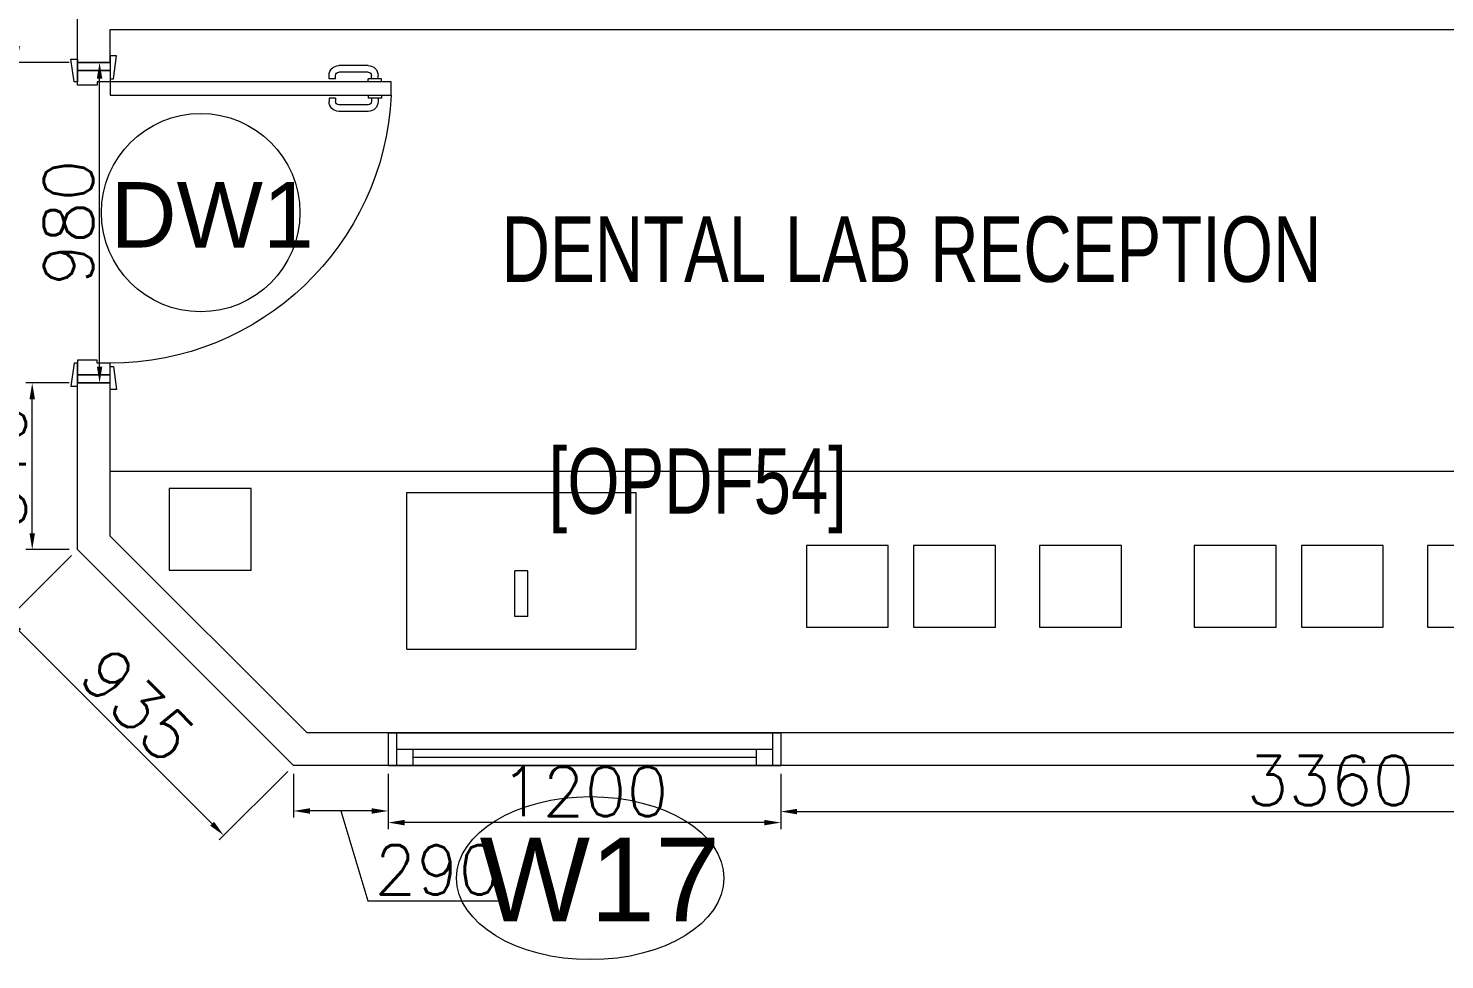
# Model space of a CAD drawing. Header units: millimetres. Extents: x -2143172 to 5255, y -610845 to 279739.
# Drawn here: x -1082367 to -1078038, y -583061 to -580214 of the extents above; entities that cross this region are included whole.
import ezdxf

# ---------------------------------------------------------------- set-up
doc = ezdxf.new("R2010")
doc.units = ezdxf.units.MM
doc.header["$LTSCALE"] = 30
doc.layers.get('0').update_dxf_attribs({"lineweight": 5})
doc.layers.get('Defpoints').update_dxf_attribs({"lineweight": 5})
for name, color, linetype, lineweight in [('72_EGR_BASE_TEXT', 7, 'Continuous', 5), ('Al Window tag', 5, 'Continuous', 5), ('Aluminum', 7, 'Continuous', 5), ('dims.', 152, 'Continuous', 5), ('DTAG', 20, 'Continuous', 9), ('LOADING', 163, 'Continuous', 5), ('Walls', 32, 'Continuous', 5)]:
    doc.layers.add(name, color=color, linetype=linetype, lineweight=lineweight)
doc.layers.add('Wooden Joinery', color=7, linetype='Continuous', lineweight=5, true_color=0x521300)
doc.styles.add('SIMPLEX', font='SIMPLEX.shx', dxfattribs={"height": 150})
doc.styles.add('TTLB-A0-JeddahDP$0$swis721', font='swiss.ttf')
doc.styles.add('X3G_ENTITY_9EC9', font='swisscl.ttf', dxfattribs={"height": 0.2})
doc.styles.add('X3G_ENTITY_9F38', font='swisscl.ttf', dxfattribs={"height": 0.2})
doc.dimstyles.new('Buk', dxfattribs={"dimtxt": 150, "dimasz": 50, "dimexe": 20, "dimexo": 25, "dimgap": 20, "dimtad": 1, "dimdec": 0, "dimrnd": 5, "dimdsep": 46, "dimtxsty": 'SIMPLEX', "dimcen": 0, "dimdle": 20, "dimclrd": 256, "dimclre": 256, "dimclrt": 256, "dimadec": 0, "dimazin": 0, "dimtfac": 0.0075, "dimtdec": 0, "dimtmove": 1, "dimatfit": 2, "dimldrblk": 'ARCHTICK', "dimfxl": 1, "dimtolj": 1, "dimtzin": 0, "dimlwd": -1, "dimlwe": -1, "dimarcsym": 0})

# ---------------------------------------------------------------- blocks, each defined once
blk = doc.blocks.new('*D310')
at = {"layer": 'Defpoints', "color": 0, "transparency": 16777216}
for p in [(-1080067.6, -582468.1, 0.1), (-1076707, -582468.1), (-1076707, -582608.6)]:
    blk.add_point(p, dxfattribs=at)
at = {"layer": 'dims.', "linetype": 'Continuous', "transparency": 16777216}
for p, q in [((-1080067.6, -582493.1), (-1080067.6, -582628.6)), ((-1076707, -582493.1), (-1076707, -582628.6))]:
    blk.add_line(p, q, dxfattribs=at)
at = {"layer": 'dims.', "transparency": 16777216}
blk.add_line((-1080017.6, -582608.6), (-1076757, -582608.6), dxfattribs=at)
for points in [[(-1080017.6, -582600.2), (-1080017.6, -582616.9), (-1080067.6, -582608.6)], [(-1076757, -582600.2), (-1076757, -582616.9), (-1076707, -582608.6)]]:
    blk.add_solid(points, dxfattribs=at)
at = {"layer": 'dims.', "transparency": 16777216, "insert": (-1078387.3, -582513.6), "char_height": 150, "attachment_point": 5, "style": 'SIMPLEX'}
blk.add_mtext('\\A1;3360', dxfattribs=at)
blk = doc.blocks.new('_ArchTick')
at = {"color": 0, "linetype": 'ByBlock', "const_width": 0.15}
blk.add_lwpolyline([(-0.5, -0.5), (0.5, 0.5)], dxfattribs=at)
blk = doc.blocks.new('*D311')
at = {"layer": 'Defpoints', "color": 0, "transparency": 16777216}
for p in [(-1081267.6, -582468.1, 0.1), (-1080067.6, -582468.1, 0.1), (-1081267.6, -582642.3)]:
    blk.add_point(p, dxfattribs=at)
at = {"layer": 'dims.', "linetype": 'Continuous', "transparency": 16777216}
for p, q in [((-1081267.6, -582493.1), (-1081267.6, -582662.3)), ((-1080067.6, -582493.1), (-1080067.6, -582662.3))]:
    blk.add_line(p, q, dxfattribs=at)
at = {"layer": 'dims.', "transparency": 16777216}
blk.add_line((-1080117.6, -582642.3), (-1081217.6, -582642.3), dxfattribs=at)
for points in [[(-1081217.6, -582634), (-1081217.6, -582650.7), (-1081267.6, -582642.3)], [(-1080117.6, -582634), (-1080117.6, -582650.7), (-1080067.6, -582642.3)]]:
    blk.add_solid(points, dxfattribs=at)
at = {"layer": 'dims.', "transparency": 16777216, "insert": (-1080667.6, -582547.3), "char_height": 150, "attachment_point": 5, "style": 'SIMPLEX'}
blk.add_mtext('\\A1;1200', dxfattribs=at)
blk = doc.blocks.new('*D312')
at = {"layer": 'Defpoints', "color": 0, "transparency": 16777216}
for p in [(-1081557, -582468.1, 0.1), (-1081267.6, -582468.1, 0.1), (-1081557, -582606.8)]:
    blk.add_point(p, dxfattribs=at)
at = {"layer": 'dims.', "linetype": 'Continuous', "transparency": 16777216}
for p, q in [((-1081557, -582493.1), (-1081557, -582626.8)), ((-1081267.6, -582493.1), (-1081267.6, -582626.8))]:
    blk.add_line(p, q, dxfattribs=at)
at = {"layer": 'dims.', "transparency": 16777216}
for p, q in [((-1081317.6, -582606.8), (-1081507, -582606.8)), ((-1081412.3, -582606.8), (-1081329.8, -582881.8)), ((-1081329.8, -582881.8), (-1080904.1, -582881.8))]:
    blk.add_line(p, q, dxfattribs=at)
for points in [[(-1081507, -582598.4), (-1081507, -582615.1), (-1081557, -582606.8)], [(-1081317.6, -582598.4), (-1081317.6, -582615.1), (-1081267.6, -582606.8)]]:
    blk.add_solid(points, dxfattribs=at)
at = {"layer": 'dims.', "transparency": 16777216, "insert": (-1081117, -582786.8), "char_height": 150, "attachment_point": 5, "style": 'SIMPLEX'}
blk.add_mtext('\\A1;290', dxfattribs=at)
blk = doc.blocks.new('*D313')
at = {"layer": 'Defpoints', "color": 0, "transparency": 16777216}
for p in [(-1082217.4, -581807.7, 0.1), (-1082430.6, -582020.9), (-1081557, -582468.1, 0.1)]:
    blk.add_point(p, dxfattribs=at)
at = {"layer": 'dims.', "linetype": 'Continuous', "transparency": 16777216}
for p, q in [((-1082235.1, -581825.4), (-1082444.7, -582035)), ((-1081574.7, -582485.8), (-1081784.3, -582695.4))]:
    blk.add_line(p, q, dxfattribs=at)
at = {"layer": 'dims.', "transparency": 16777216}
blk.add_line((-1081805.5, -582645.9), (-1082395.3, -582056.2), dxfattribs=at)
for points in [[(-1082389.4, -582050.3), (-1082401.1, -582062.1), (-1082430.6, -582020.9)], [(-1081799.6, -582640), (-1081811.4, -582651.8), (-1081770.2, -582681.3)]]:
    blk.add_solid(points, dxfattribs=at)
at = {"layer": 'dims.', "transparency": 16777216, "insert": (-1082033.2, -582283.9), "char_height": 150, "attachment_point": 5, "rotation": 315, "style": 'SIMPLEX'}
blk.add_mtext('\\A1;935', dxfattribs=at)
blk = doc.blocks.new('*D314')
at = {"layer": 'Defpoints', "color": 0, "transparency": 16777216}
for p in [(-1082355.5, -581298.1), (-1082217.4, -581298.1, 0.1), (-1082217.4, -581807.7, 0.1)]:
    blk.add_point(p, dxfattribs=at)
at = {"layer": 'dims.', "linetype": 'Continuous', "transparency": 16777216}
for p, q in [((-1082242.4, -581298.1), (-1082375.5, -581298.1)), ((-1082242.4, -581807.7), (-1082375.5, -581807.7))]:
    blk.add_line(p, q, dxfattribs=at)
at = {"layer": 'dims.', "transparency": 16777216}
blk.add_line((-1082355.5, -581757.7), (-1082355.5, -581348.1), dxfattribs=at)
for points in [[(-1082363.8, -581348.1), (-1082347.2, -581348.1), (-1082355.5, -581298.1)], [(-1082363.8, -581757.7), (-1082347.2, -581757.7), (-1082355.5, -581807.7)]]:
    blk.add_solid(points, dxfattribs=at)
at = {"layer": 'dims.', "transparency": 16777216, "insert": (-1082450.5, -581552.9), "char_height": 150, "attachment_point": 5, "rotation": 90, "style": 'SIMPLEX'}
blk.add_mtext('\\A1;510', dxfattribs=at)
blk = doc.blocks.new('*D315')
at = {"layer": 'Defpoints', "color": 0, "transparency": 16777216}
for p in [(-1082167.4, -580318.1, 0.1), (-1082149.7, -580318.1), (-1082167.4, -581298.1, 0.1)]:
    blk.add_point(p, dxfattribs=at)
at = {"layer": 'dims.', "linetype": 'Continuous', "transparency": 16777216}
for p, q in [((-1082142.4, -580318.1), (-1082129.7, -580318.1)), ((-1082142.4, -581298.1), (-1082129.7, -581298.1))]:
    blk.add_line(p, q, dxfattribs=at)
at = {"layer": 'dims.', "transparency": 16777216}
blk.add_line((-1082149.7, -581248.1), (-1082149.7, -580368.1), dxfattribs=at)
for points in [[(-1082158, -580368.1), (-1082141.3, -580368.1), (-1082149.7, -580318.1)], [(-1082158, -581248.1), (-1082141.3, -581248.1), (-1082149.7, -581298.1)]]:
    blk.add_solid(points, dxfattribs=at)
at = {"layer": 'dims.', "transparency": 16777216, "insert": (-1082244.7, -580808.1), "char_height": 150, "attachment_point": 5, "rotation": 90, "style": 'SIMPLEX'}
blk.add_mtext('\\A1;980', dxfattribs=at)
blk = doc.blocks.new('*D316')
at = {"layer": 'Defpoints', "color": 0, "transparency": 16777216}
for p in [(-1082401.3, -579478.1), (-1082217.4, -579478.1, 0.1), (-1082217.4, -580318.1, 0.1)]:
    blk.add_point(p, dxfattribs=at)
at = {"layer": 'dims.', "linetype": 'Continuous', "transparency": 16777216}
for p, q in [((-1082242.4, -579478.1), (-1082421.3, -579478.1)), ((-1082242.4, -580318.1), (-1082421.3, -580318.1))]:
    blk.add_line(p, q, dxfattribs=at)
at = {"layer": 'dims.', "transparency": 16777216}
blk.add_line((-1082401.3, -580268.1), (-1082401.3, -579528.1), dxfattribs=at)
for points in [[(-1082409.6, -579528.1), (-1082393, -579528.1), (-1082401.3, -579478.1)], [(-1082409.6, -580268.1), (-1082393, -580268.1), (-1082401.3, -580318.1)]]:
    blk.add_solid(points, dxfattribs=at)
at = {"layer": 'dims.', "transparency": 16777216, "insert": (-1082496.3, -579898.1), "char_height": 150, "attachment_point": 5, "rotation": 90, "style": 'SIMPLEX'}
blk.add_mtext('\\A1;840', dxfattribs=at)
blk = doc.blocks.new('A$C72370EFE')
at = {"layer": 'Wooden Joinery'}
for p, q in [((-0.01, -0.04), (-0.02, -0.04)), ((-0.01, -0.03), (-0.01, -0.07)), ((0, -0.03), (-0.01, -0.03)), ((0.04, -0.03), (0.05, -0.03)), ((0.05, -0.03), (0.05, -0.07)), ((0.05, -0.04), (0.06, -0.04)), ((-0.05, -0.07), (-0.05, -0.16)), ((-0.03, -0.07), (-0.03, -0.16)), ((-0.01, -0.06), (-0.02, -0.06)), ((0, -0.07), (-0.01, -0.07)), ((0.04, -0.07), (0.05, -0.07)), ((0.05, -0.06), (0.06, -0.06)), ((0.07, -0.07), (0.07, -0.16)), ((0.09, -0.07), (0.09, -0.16)), ((-0.01, -0.17), (-0.02, -0.17)), ((-0.01, -0.17), (-0.01, -0.19)), ((0.05, -0.17), (0.06, -0.17)), ((0.05, -0.17), (0.05, -0.19)), ((-0.01, -0.19), (-0.02, -0.19)), ((0.05, -0.19), (0.06, -0.19))]:
    blk.add_line(p, q, dxfattribs=at)
for centre, radius, start, end in [((-0.02, -0.07), 0.03, 90, 180), ((0.06, -0.07), 0.03, 0, 90), ((-0.02, -0.07), 0.01, 90, 180), ((0.06, -0.07), 0.01, 0, 90), ((-0.02, -0.16), 0.03, 180, 270), ((-0.02, -0.16), 0.01, 180, 270), ((0.06, -0.16), 0.01, 270, 0), ((0.06, -0.16), 0.03, 270, 0)]:
    blk.add_arc(centre, radius, start, end, dxfattribs=at)
blk = doc.blocks.new('A$C5DAD61B4')
at = {"layer": 'Wooden Joinery'}
for points in [[(80, 959.1), (80, 969.1), (10, 979.1), (10, 959.1)], [(940, 959.1), (940, 969.1), (1010, 979.1), (1010, 959.1)], [(70, 859.1), (70, 849.1), (0, 839.1), (0, 859.1)], [(120, 859.1), (120, 0), (80, 0), (80, 859.1)], [(950, 859.1), (950, 849.1), (1020, 839.1), (1020, 859.1)]]:
    blk.add_lwpolyline(points, close=True, dxfattribs=at)
for points in [[(45, 859.1), (45, 959.1), (20, 959.1), (20, 859.1), (45, 859.1)], [(45, 859.1), (80, 859.1), (80, 899.1), (90, 899.1), (90, 959.1), (45, 959.1), (45, 859.1)], [(975, 859.1), (940, 859.1), (940, 899.1), (930, 899.1), (930, 959.1), (975, 959.1), (975, 859.1)], [(975, 859.1), (975, 959.1), (1000, 959.1), (1000, 859.1), (975, 859.1)]]:
    blk.add_lwpolyline(points, dxfattribs=at)
blk.add_arc((80, 859.1), 860, 272.666, 0, dxfattribs=at)
at = {"layer": 'Wooden Joinery', "xscale": 999.9999999998854, "yscale": 999.9999999998854, "zscale": 999.9999999998854, "rotation": 180}
blk.add_blockref('A$C72370EFE', (120, 0), dxfattribs=at)
blk = doc.blocks.new('A$C37be4daf')
at = {"layer": 'Aluminum', "color": 5}
for p, q in [((1416, 598.2), (216, 598.2)), ((241, 498.2), (241, 598.2)), ((291, 548.2), (291, 598.2)), ((291, 573.2), (1341, 573.2)), ((1341, 548.2), (1341, 598.2)), ((1391, 498.2), (1391, 598.2)), ((1391, 548.2), (241, 548.2)), ((1416, 498.2), (216, 498.2))]:
    blk.add_line(p, q, dxfattribs=at)
at = {"layer": 'Walls'}
for p, q in [((216, 498.2), (216, 598.2)), ((1416, 498.2), (1416, 598.2))]:
    blk.add_line(p, q, dxfattribs=at)
blk = doc.blocks.new('A$C5CCD2EA3')
at = {"layer": 'Al Window tag'}
blk.add_ellipse((0, 0), major_axis=(408.6, 0), ratio=0.610025, dxfattribs=at)
at = {"layer": 'Al Window tag', "insert": (-338.2, 123.8, 0), "char_height": 256, "attachment_point": 1, "style": 'TTLB-A0-JeddahDP$0$swis721'}
blk.add_mtext_dynamic_manual_height_columns('W17', width=1569.457, gutter_width=9406.5, heights=[480.3], dxfattribs=at)
blk = doc.blocks.new('A$C164D1FF0')
at = {"layer": 'DTAG'}
blk.add_circle((0, 0), 303.3, dxfattribs=at)
at = {"layer": 'DTAG', "insert": (-275.2, 93.3), "char_height": 200, "width": 6547.939, "attachment_point": 1, "style": 'TTLB-A0-JeddahDP$0$swis721'}
blk.add_mtext('DW1', dxfattribs=at)
blk = doc.blocks.new('3-Wall-hung vitreous china basin -  Khroma - 327651xx0 - 327651000 White-4272088-4-Second Floor Level')
at = {"layer": 'LOADING'}
for p, q in [((475, 489.5), (-225, 489.5)), ((-225, 489.5), (-225, 10)), ((475, 10), (475, 489.5)), ((105, 250), (145, 250)), ((105, 110), (105, 250)), ((145, 110), (145, 250)), ((105, 110), (145, 110))]:
    blk.add_line(p, q, dxfattribs=at)

msp = doc.modelspace()

# ---------------------------------------------------------------- linework, layer by layer
at = {"layer": 'LOADING'}
for p, q in [((-1082117.4, -581568.1, 0.1), (-1075157, -581568.1, 0.1)), ((-1081210.6, -582112.2, 0), (-1080510.6, -582112.2, 0))]:
    msp.add_line(p, q, dxfattribs=at)
at = {"layer": 'LOADING', "elevation": 0}
for points in [[(-1081936.8, -581870.9), (-1081686.8, -581870.9), (-1081686.8, -581620.9), (-1081936.8, -581620.9)], [(-1079989.3, -582045.1), (-1079739.3, -582045.1), (-1079739.3, -581795.1), (-1079989.3, -581795.1)], [(-1079661.5, -582045.1), (-1079411.5, -582045.1), (-1079411.5, -581795.1), (-1079661.5, -581795.1)], [(-1079276.4, -582045.1), (-1079026.4, -582045.1), (-1079026.4, -581795.1), (-1079276.4, -581795.1)], [(-1078803.8, -582045.1), (-1078553.8, -582045.1), (-1078553.8, -581795.1), (-1078803.8, -581795.1)], [(-1078476, -582045.1), (-1078226, -582045.1), (-1078226, -581795.1), (-1078476, -581795.1)], [(-1078090.9, -582045.1), (-1077840.9, -582045.1), (-1077840.9, -581795.1), (-1078090.9, -581795.1)]]:
    msp.add_lwpolyline(points, close=True, dxfattribs=at)
at = {"layer": 'Walls'}
for p, q in [((-1082217.4, -580318.1, 0.2), (-1082217.4, -577628.1, 0.2)), ((-1082117.4, -580318.1, 0.2), (-1082117.4, -580218.1, 0.2)), ((-1082117.4, -580218.1, 0.2), (-1074357, -580218.1, 0.2)), ((-1082117.4, -580318.1, 0.2), (-1082217.4, -580318.1, 0.2)), ((-1082217.4, -581807.7, 0.2), (-1082217.4, -581298.1, 0.2)), ((-1082117.4, -581298.1, 0.2), (-1082217.4, -581298.1, 0.2)), ((-1082117.4, -581766.3, 0.2), (-1082117.4, -581298.1, 0.2)), ((-1082117.4, -581766.3, 0.2), (-1081515.6, -582368.1, 0.2)), ((-1082217.4, -581807.7, 0.2), (-1081557, -582468.1, 0.2)), ((-1074357, -582368.1, 0.2), (-1081515.6, -582368.1, 0.2)), ((-1074257, -582468.1, 0.2), (-1081557, -582468.1, 0.2))]:
    msp.add_line(p, q, dxfattribs=at)

# ---------------------------------------------------------------- block references
at = {"rotation": 180}
msp.add_blockref('A$C37be4daf', (-1079851.6, -581869.9, 0.2), dxfattribs=at)
at = {"layer": 'Al Window tag'}
msp.add_blockref('A$C5CCD2EA3', (-1080649.8, -582812.1, -0.2), dxfattribs=at)
at = {"layer": 'DTAG'}
msp.add_blockref('A$C164D1FF0', (-1081840.7, -580777.5, -0.1), dxfattribs=at)
at = {"layer": 'LOADING', "xscale": -1}
msp.add_blockref('3-Wall-hung vitreous china basin -  Khroma - 327651xx0 - 327651000 White-4272088-4-Second Floor Level', (-1080735.6, -582122.2, 0), dxfattribs=at)
at = {"layer": 'Wooden Joinery', "xscale": -1, "rotation": 90}
msp.add_blockref('A$C5DAD61B4', (-1081258.4, -580298.1, 0.2), dxfattribs=at)

# ---------------------------------------------------------------- texts
at = {"layer": '72_EGR_BASE_TEXT', "char_height": 200, "attachment_point": 2}
for s, insert, style in [('DENTAL LAB RECEPTION', (-1079668, -580789.3, 0.2), 'X3G_ENTITY_9EC9'), ('[OPDF54]', (-1080321.2, -581498, 0.2), 'X3G_ENTITY_9F38')]:
    msp.add_mtext(s, dxfattribs=dict(at, insert=insert, style=style))

# ---------------------------------------------------------------- dimensions: what is measured, and where the dimension line sits
at = {"layer": 'dims.'}
for base, p1, p2, picture, middle in [((-1082401.3, -579478.1, 0.1), (-1082217.4, -580318.1, 0.2), (-1082217.4, -579478.1, 0.2), '*D316', (-1082496.3, -579898.1, 0.1)), ((-1082149.7, -580318.1, 0.1), (-1082167.4, -581298.1, 0.2), (-1082167.4, -580318.1, 0.2), '*D315', (-1082244.7, -580808.1, 0.1)), ((-1082355.5, -581298.1, 0.1), (-1082217.4, -581807.7, 0.2), (-1082217.4, -581298.1, 0.2), '*D314', (-1082450.5, -581552.9, 0.1))]:
    dim = msp.add_linear_dim(base=base, p1=p1, p2=p2, angle=90, dimstyle='Buk', dxfattribs=at)
    dim.commit()
    dim.dimension.update_dxf_attribs({"geometry": picture, "text_midpoint": middle})
dim = msp.add_aligned_dim(p1=(-1081557, -582468.1, 0.2), p2=(-1082217.4, -581807.7, 0.2), distance=301.5, dimstyle='Buk', dxfattribs=at)
dim.commit()
dim.dimension.update_dxf_attribs({"geometry": '*D313', "text_midpoint": (-1082033.2, -582283.9, 0.1)})
for base, p1, p2, picture, middle in [((-1076707, -582608.6, 0.1), (-1080067.6, -582468.1, 0.2), (-1076707, -582468.1, 0.1), '*D310', (-1078387.3, -582513.6, 0.1)), ((-1081557, -582606.8, 0.1), (-1081267.6, -582468.1, 0.2), (-1081557, -582468.1, 0.2), '*D312', (-1081309.8, -582786.8, 0.1)), ((-1081267.6, -582642.3, 0.1), (-1080067.6, -582468.1, 0.2), (-1081267.6, -582468.1, 0.2), '*D311', (-1080667.6, -582547.3, 0.1))]:
    dim = msp.add_linear_dim(base=base, p1=p1, p2=p2, dimstyle='Buk', dxfattribs=at)
    dim.commit()
    dim.dimension.update_dxf_attribs({"geometry": picture, "text_midpoint": middle})

doc.saveas('drawing.dxf')
